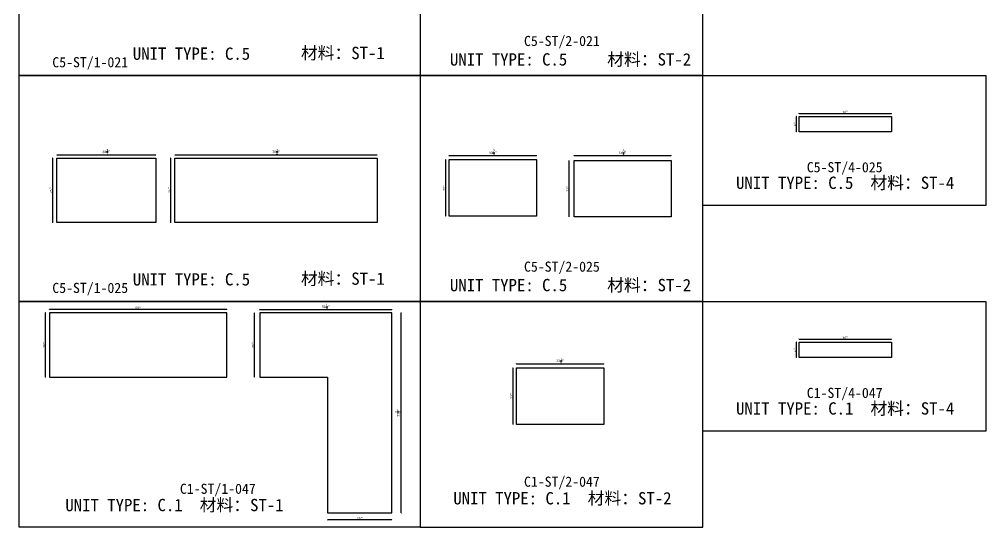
# Model space of a CAD drawing. Header units: millimetres. Extents: x -46966 to 138077, y -48408 to 2116.
# Drawn here: x -34704 to -25163, y -36791 to -31808 of the extents above; entities that cross this region are included whole.
import ezdxf
from ezdxf.enums import TextEntityAlignment as Align

# ---------------------------------------------------------------- set-up
doc = ezdxf.new("R2010")
doc.units = ezdxf.units.MM
doc.layers.add('PART_NUMBER', color=3, linetype='Continuous')
doc.styles.add('样式 1', font='')
doc.styles.get('样式 1').set_extended_font_data('NSimSun')
doc.dimstyles.new('副本 ISO-25', dxfattribs={"dimtxt": 25, "dimasz": 10, "dimexe": 1.5, "dimexo": 0.5, "dimtad": 1, "dimlfac": 0.03937, "dimlunit": 5, "dimtxsty": '样式 1', "dimblk": 'ARCHTICK', "dimcen": 2.5, "dimclrd": 256, "dimclrt": 1, "dimazin": 3, "dimtfac": 1, "dimtmove": 0, "dimatfit": 3, "dimfxlon": 1})

# ---------------------------------------------------------------- blocks, each defined once
blk = doc.blocks.new('_ArchTick')
at = {"color": 0, "linetype": 'ByBlock', "const_width": 0.15}
blk.add_lwpolyline([(-0.5, -0.5), (0.5, 0.5)], dxfattribs=at)
blk = doc.blocks.new('*D346')
at = {"color": 0, "lineweight": -2, "transparency": 16777216}
for p, q in [((-34442.7, -34709.5), (-34445.2, -34709.5)), ((-34442.7, -35344.5), (-34445.2, -35344.5))]:
    blk.add_line(p, q, dxfattribs=at)
at = {"lineweight": -2, "transparency": 16777216}
blk.add_line((-34443.7, -35344.5), (-34443.7, -34709.5), dxfattribs=at)
at = {"layer": 'Defpoints', "color": 0, "transparency": 16777216}
for p in [(-34443.7, -34709.5), (-34406.8, -34709.5), (-34406.8, -35344.5)]:
    blk.add_point(p, dxfattribs=at)
at = {"lineweight": -2, "transparency": 16777216, "xscale": 10, "yscale": 10, "zscale": 10}
for p, rotation in [((-34443.7, -34709.5), 90), ((-34443.7, -35344.5), 270)]:
    blk.add_blockref('_ArchTick', p, dxfattribs=dict(at, rotation=rotation))
at = {"color": 1, "transparency": 16777216, "insert": (-34456.9, -35027), "char_height": 25, "attachment_point": 5, "rotation": 90, "style": '样式 1'}
blk.add_mtext('\\A1;25"', dxfattribs=at)
blk = doc.blocks.new('*D347')
at = {"color": 0, "lineweight": -2, "transparency": 16777216}
for p, q in [((-34406.8, -34674.2), (-34406.8, -34671.7)), ((-32654.2, -34674.2), (-32654.2, -34671.7))]:
    blk.add_line(p, q, dxfattribs=at)
at = {"lineweight": -2, "transparency": 16777216}
blk.add_line((-34406.8, -34673.2), (-32654.2, -34673.2), dxfattribs=at)
at = {"layer": 'Defpoints', "color": 0, "transparency": 16777216}
for p in [(-34406.8, -34709.5), (-32654.2, -34673.2), (-32654.2, -34709.5)]:
    blk.add_point(p, dxfattribs=at)
at = {"lineweight": -2, "transparency": 16777216, "xscale": 10, "yscale": 10, "zscale": 10, "rotation": 180}
blk.add_blockref('_ArchTick', (-34406.8, -34673.2), dxfattribs=at)
at = {"lineweight": -2, "transparency": 16777216, "xscale": 10, "yscale": 10, "zscale": 10}
blk.add_blockref('_ArchTick', (-32654.2, -34673.2), dxfattribs=at)
at = {"color": 1, "transparency": 16777216, "insert": (-33530.5, -34660), "char_height": 25, "attachment_point": 5, "style": '样式 1'}
blk.add_mtext('\\A1;69"', dxfattribs=at)
blk = doc.blocks.new('*D348')
at = {"color": 0, "lineweight": -2, "transparency": 16777216}
for p, q in [((-32327.9, -34677.4), (-32327.9, -34674.9)), ((-31026.1, -34677.4), (-31026.1, -34674.9))]:
    blk.add_line(p, q, dxfattribs=at)
at = {"lineweight": -2, "transparency": 16777216}
blk.add_line((-32327.9, -34676.4), (-31026.1, -34676.4), dxfattribs=at)
at = {"layer": 'Defpoints', "color": 0, "transparency": 16777216}
for p in [(-32327.9, -34709.5), (-31026.1, -34676.4), (-31026.1, -34709.5)]:
    blk.add_point(p, dxfattribs=at)
at = {"lineweight": -2, "transparency": 16777216, "xscale": 10, "yscale": 10, "zscale": 10, "rotation": 180}
blk.add_blockref('_ArchTick', (-32327.9, -34676.4), dxfattribs=at)
at = {"lineweight": -2, "transparency": 16777216, "xscale": 10, "yscale": 10, "zscale": 10}
blk.add_blockref('_ArchTick', (-31026.1, -34676.4), dxfattribs=at)
at = {"color": 1, "transparency": 16777216, "insert": (-31677, -34647.3), "char_height": 25, "attachment_point": 5, "style": '样式 1'}
blk.add_mtext('\\A1;51{\\H1x;\\S1/4;}"', dxfattribs=at)
blk = doc.blocks.new('*D349')
at = {"color": 0, "lineweight": -2, "transparency": 16777216}
for p, q in [((-32380.3, -34709.5), (-32382.8, -34709.5)), ((-32380.3, -35344.5), (-32382.8, -35344.5))]:
    blk.add_line(p, q, dxfattribs=at)
at = {"lineweight": -2, "transparency": 16777216}
blk.add_line((-32381.3, -35344.5), (-32381.3, -34709.5), dxfattribs=at)
at = {"layer": 'Defpoints', "color": 0, "transparency": 16777216}
for p in [(-32381.3, -34709.5), (-32327.9, -34709.5), (-32327.9, -35344.5)]:
    blk.add_point(p, dxfattribs=at)
at = {"lineweight": -2, "transparency": 16777216, "xscale": 10, "yscale": 10, "zscale": 10}
for p, rotation in [((-32381.3, -34709.5), 90), ((-32381.3, -35344.5), 270)]:
    blk.add_blockref('_ArchTick', p, dxfattribs=dict(at, rotation=rotation))
at = {"color": 1, "transparency": 16777216, "insert": (-32394.5, -35027), "char_height": 25, "attachment_point": 5, "rotation": 90, "style": '样式 1'}
blk.add_mtext('\\A1;25"', dxfattribs=at)
blk = doc.blocks.new('*D342')
at = {"color": 0, "lineweight": -2, "transparency": 16777216}
for p, q in [((-31661.1, -36751.8), (-31661.1, -36754.3)), ((-31026.1, -36751.8), (-31026.1, -36754.3))]:
    blk.add_line(p, q, dxfattribs=at)
at = {"lineweight": -2, "transparency": 16777216}
blk.add_line((-31026.1, -36752.8), (-31661.1, -36752.8), dxfattribs=at)
at = {"layer": 'Defpoints', "color": 0, "transparency": 16777216}
for p in [(-31661.1, -36684.3), (-31026.1, -36684.3), (-31661.1, -36752.8)]:
    blk.add_point(p, dxfattribs=at)
at = {"lineweight": -2, "transparency": 16777216, "xscale": 10, "yscale": 10, "zscale": 10, "rotation": 180}
blk.add_blockref('_ArchTick', (-31661.1, -36752.8), dxfattribs=at)
at = {"lineweight": -2, "transparency": 16777216, "xscale": 10, "yscale": 10, "zscale": 10}
blk.add_blockref('_ArchTick', (-31026.1, -36752.8), dxfattribs=at)
at = {"color": 1, "transparency": 16777216, "insert": (-31343.6, -36739.6), "char_height": 25, "attachment_point": 5, "style": '样式 1'}
blk.add_mtext('\\A1;25"', dxfattribs=at)
blk = doc.blocks.new('*D343')
at = {"color": 0, "lineweight": -2, "transparency": 16777216}
for p, q in [((-30933.9, -34709.5), (-30931.4, -34709.5)), ((-30933.9, -36684.3), (-30931.4, -36684.3))]:
    blk.add_line(p, q, dxfattribs=at)
at = {"lineweight": -2, "transparency": 16777216}
blk.add_line((-30932.9, -36684.3), (-30932.9, -34709.5), dxfattribs=at)
at = {"layer": 'Defpoints', "color": 0, "transparency": 16777216}
for p in [(-31026.1, -34709.5), (-30932.9, -34709.5), (-31026.1, -36684.3)]:
    blk.add_point(p, dxfattribs=at)
at = {"lineweight": -2, "transparency": 16777216, "xscale": 10, "yscale": 10, "zscale": 10}
for p, rotation in [((-30932.9, -34709.5), 90), ((-30932.9, -36684.3), 270)]:
    blk.add_blockref('_ArchTick', p, dxfattribs=dict(at, rotation=rotation))
at = {"color": 1, "transparency": 16777216, "insert": (-30962, -35696.9), "char_height": 25, "attachment_point": 5, "rotation": 90, "style": '样式 1'}
blk.add_mtext('\\A1;77{\\H1x;\\S3/4;}"', dxfattribs=at)
blk = doc.blocks.new('*D344')
at = {"color": 0, "lineweight": -2, "transparency": 16777216}
for p, q in [((-29794.3, -35212.6), (-29794.3, -35210.1)), ((-28933.8, -35212.6), (-28933.8, -35210.1))]:
    blk.add_line(p, q, dxfattribs=at)
at = {"lineweight": -2, "transparency": 16777216}
blk.add_line((-29794.3, -35211.6), (-28933.8, -35211.6), dxfattribs=at)
at = {"layer": 'Defpoints', "color": 0, "transparency": 16777216}
for p in [(-29794.3, -35251), (-28933.8, -35211.6), (-28933.8, -35251)]:
    blk.add_point(p, dxfattribs=at)
at = {"lineweight": -2, "transparency": 16777216, "xscale": 10, "yscale": 10, "zscale": 10, "rotation": 180}
blk.add_blockref('_ArchTick', (-29794.3, -35211.6), dxfattribs=at)
at = {"lineweight": -2, "transparency": 16777216, "xscale": 10, "yscale": 10, "zscale": 10}
blk.add_blockref('_ArchTick', (-28933.8, -35211.6), dxfattribs=at)
at = {"color": 1, "transparency": 16777216, "insert": (-29364, -35182.5), "char_height": 25, "attachment_point": 5, "style": '样式 1'}
blk.add_mtext('\\A1;33{\\H1x;\\S7/8;}"', dxfattribs=at)
blk = doc.blocks.new('*D345')
at = {"color": 0, "lineweight": -2, "transparency": 16777216}
for p, q in [((-29829.9, -35251), (-29832.4, -35251)), ((-29829.9, -35809.8), (-29832.4, -35809.8))]:
    blk.add_line(p, q, dxfattribs=at)
at = {"lineweight": -2, "transparency": 16777216}
blk.add_line((-29830.9, -35251), (-29830.9, -35809.8), dxfattribs=at)
at = {"layer": 'Defpoints', "color": 0, "transparency": 16777216}
for p in [(-29794.3, -35251), (-29830.9, -35809.8), (-29794.3, -35809.8)]:
    blk.add_point(p, dxfattribs=at)
at = {"lineweight": -2, "transparency": 16777216, "xscale": 10, "yscale": 10, "zscale": 10}
for p, rotation in [((-29830.9, -35251), 90), ((-29830.9, -35809.8), 270)]:
    blk.add_blockref('_ArchTick', p, dxfattribs=dict(at, rotation=rotation))
at = {"color": 1, "transparency": 16777216, "insert": (-29844, -35530.4), "char_height": 25, "attachment_point": 5, "rotation": 90, "style": '样式 1'}
blk.add_mtext('\\A1;22"', dxfattribs=at)
blk = doc.blocks.new('*D350')
at = {"color": 0, "lineweight": -2, "transparency": 16777216}
for p, q in [((-27005.5, -34968.5), (-27005.5, -34966)), ((-26091.1, -34968.5), (-26091.1, -34966))]:
    blk.add_line(p, q, dxfattribs=at)
at = {"lineweight": -2, "transparency": 16777216}
blk.add_line((-27005.5, -34967.5), (-26091.1, -34967.5), dxfattribs=at)
at = {"layer": 'Defpoints', "color": 0, "transparency": 16777216}
for p in [(-27005.5, -34998.3), (-26091.1, -34967.5), (-26091.1, -34998.3)]:
    blk.add_point(p, dxfattribs=at)
at = {"lineweight": -2, "transparency": 16777216, "xscale": 10, "yscale": 10, "zscale": 10, "rotation": 180}
blk.add_blockref('_ArchTick', (-27005.5, -34967.5), dxfattribs=at)
at = {"lineweight": -2, "transparency": 16777216, "xscale": 10, "yscale": 10, "zscale": 10}
blk.add_blockref('_ArchTick', (-26091.1, -34967.5), dxfattribs=at)
at = {"color": 1, "transparency": 16777216, "insert": (-26548.3, -34954.3), "char_height": 25, "attachment_point": 5, "style": '样式 1'}
blk.add_mtext('\\A1;36"', dxfattribs=at)
blk = doc.blocks.new('*D351')
at = {"color": 0, "lineweight": -2, "transparency": 16777216}
for p, q in [((-27030.3, -34998.3), (-27032.8, -34998.3)), ((-27030.3, -35150.7), (-27032.8, -35150.7))]:
    blk.add_line(p, q, dxfattribs=at)
at = {"lineweight": -2, "transparency": 16777216}
blk.add_line((-27031.3, -35150.7), (-27031.3, -34998.3), dxfattribs=at)
at = {"layer": 'Defpoints', "color": 0, "transparency": 16777216}
for p in [(-27031.3, -34998.3), (-27005.5, -34998.3), (-27005.5, -35150.7)]:
    blk.add_point(p, dxfattribs=at)
at = {"lineweight": -2, "transparency": 16777216, "xscale": 10, "yscale": 10, "zscale": 10}
for p, rotation in [((-27031.3, -34998.3), 90), ((-27031.3, -35150.7), 270)]:
    blk.add_blockref('_ArchTick', p, dxfattribs=dict(at, rotation=rotation))
at = {"color": 1, "transparency": 16777216, "insert": (-27044.4, -35074.5), "char_height": 25, "attachment_point": 5, "rotation": 90, "style": '样式 1'}
blk.add_mtext('\\A1;6"', dxfattribs=at)
blk = doc.blocks.new('*D2173')
at = {"color": 0, "lineweight": -2, "transparency": 16777216}
for p, q in [((-34333.9, -33148.2), (-34333.9, -33145.7)), ((-33356, -33148.2), (-33356, -33145.7))]:
    blk.add_line(p, q, dxfattribs=at)
at = {"lineweight": -2, "transparency": 16777216}
blk.add_line((-34333.9, -33147.2), (-33356, -33147.2), dxfattribs=at)
at = {"layer": 'Defpoints', "color": 0, "transparency": 16777216}
for p in [(-34333.9, -33179.9), (-33356, -33147.2), (-33356, -33179.9)]:
    blk.add_point(p, dxfattribs=at)
at = {"lineweight": -2, "transparency": 16777216, "xscale": 10, "yscale": 10, "zscale": 10, "rotation": 180}
blk.add_blockref('_ArchTick', (-34333.9, -33147.2), dxfattribs=at)
at = {"lineweight": -2, "transparency": 16777216, "xscale": 10, "yscale": 10, "zscale": 10}
blk.add_blockref('_ArchTick', (-33356, -33147.2), dxfattribs=at)
at = {"color": 1, "transparency": 16777216, "insert": (-33845, -33118.2), "char_height": 25, "attachment_point": 5, "style": '样式 1'}
blk.add_mtext('\\A1;38{\\H1x;\\S1/2;}"', dxfattribs=at)
blk = doc.blocks.new('*D2167')
at = {"color": 0, "lineweight": -2, "transparency": 16777216}
for p, q in [((-34375.9, -33179.9), (-34378.4, -33179.9)), ((-34375.9, -33814.9), (-34378.4, -33814.9))]:
    blk.add_line(p, q, dxfattribs=at)
at = {"lineweight": -2, "transparency": 16777216}
blk.add_line((-34376.9, -33179.9), (-34376.9, -33814.9), dxfattribs=at)
at = {"layer": 'Defpoints', "color": 0, "transparency": 16777216}
for p in [(-34333.9, -33179.9), (-34376.9, -33814.9), (-34333.9, -33814.9)]:
    blk.add_point(p, dxfattribs=at)
at = {"lineweight": -2, "transparency": 16777216, "xscale": 10, "yscale": 10, "zscale": 10}
for p, rotation in [((-34376.9, -33179.9), 90), ((-34376.9, -33814.9), 270)]:
    blk.add_blockref('_ArchTick', p, dxfattribs=dict(at, rotation=rotation))
at = {"color": 1, "transparency": 16777216, "insert": (-34390, -33497.4), "char_height": 25, "attachment_point": 5, "rotation": 90, "style": '样式 1'}
blk.add_mtext('\\A1;25"', dxfattribs=at)
blk = doc.blocks.new('*D2168')
at = {"color": 0, "lineweight": -2, "transparency": 16777216}
for p, q in [((-33169.3, -33148.2), (-33169.3, -33145.7)), ((-31169, -33148.2), (-31169, -33145.7))]:
    blk.add_line(p, q, dxfattribs=at)
at = {"lineweight": -2, "transparency": 16777216}
blk.add_line((-33169.3, -33147.2), (-31169, -33147.2), dxfattribs=at)
at = {"layer": 'Defpoints', "color": 0, "transparency": 16777216}
for p in [(-33169.3, -33179.9), (-31169, -33147.2), (-31169, -33179.9)]:
    blk.add_point(p, dxfattribs=at)
at = {"lineweight": -2, "transparency": 16777216, "xscale": 10, "yscale": 10, "zscale": 10, "rotation": 180}
blk.add_blockref('_ArchTick', (-33169.3, -33147.2), dxfattribs=at)
at = {"lineweight": -2, "transparency": 16777216, "xscale": 10, "yscale": 10, "zscale": 10}
blk.add_blockref('_ArchTick', (-31169, -33147.2), dxfattribs=at)
at = {"color": 1, "transparency": 16777216, "insert": (-32169.2, -33118.1), "char_height": 25, "attachment_point": 5, "style": '样式 1'}
blk.add_mtext('\\A1;78{\\H1x;\\S3/4;}"', dxfattribs=at)
blk = doc.blocks.new('*D2169')
at = {"color": 0, "lineweight": -2, "transparency": 16777216}
for p, q in [((-33207.6, -33179.9), (-33210.1, -33179.9)), ((-33207.6, -33814.9), (-33210.1, -33814.9))]:
    blk.add_line(p, q, dxfattribs=at)
at = {"lineweight": -2, "transparency": 16777216}
blk.add_line((-33208.6, -33814.9), (-33208.6, -33179.9), dxfattribs=at)
at = {"layer": 'Defpoints', "color": 0, "transparency": 16777216}
for p in [(-33208.6, -33179.9), (-33169.3, -33179.9), (-33169.3, -33814.9)]:
    blk.add_point(p, dxfattribs=at)
at = {"lineweight": -2, "transparency": 16777216, "xscale": 10, "yscale": 10, "zscale": 10}
for p, rotation in [((-33208.6, -33179.9), 90), ((-33208.6, -33814.9), 270)]:
    blk.add_blockref('_ArchTick', p, dxfattribs=dict(at, rotation=rotation))
at = {"color": 1, "transparency": 16777216, "insert": (-33221.8, -33497.4), "char_height": 25, "attachment_point": 5, "rotation": 90, "style": '样式 1'}
blk.add_mtext('\\A1;25"', dxfattribs=at)
blk = doc.blocks.new('*D2170')
at = {"color": 0, "lineweight": -2, "transparency": 16777216}
for p, q in [((-30458.7, -33156.2), (-30458.7, -33153.7)), ((-29598.3, -33156.2), (-29598.3, -33153.7))]:
    blk.add_line(p, q, dxfattribs=at)
at = {"lineweight": -2, "transparency": 16777216}
blk.add_line((-30458.7, -33155.2), (-29598.3, -33155.2), dxfattribs=at)
at = {"layer": 'Defpoints', "color": 0, "transparency": 16777216}
for p in [(-30458.7, -33194.7), (-29598.3, -33155.2), (-29598.3, -33194.7)]:
    blk.add_point(p, dxfattribs=at)
at = {"lineweight": -2, "transparency": 16777216, "xscale": 10, "yscale": 10, "zscale": 10, "rotation": 180}
blk.add_blockref('_ArchTick', (-30458.7, -33155.2), dxfattribs=at)
at = {"lineweight": -2, "transparency": 16777216, "xscale": 10, "yscale": 10, "zscale": 10}
blk.add_blockref('_ArchTick', (-29598.3, -33155.2), dxfattribs=at)
at = {"color": 1, "transparency": 16777216, "insert": (-30028.5, -33126.2), "char_height": 25, "attachment_point": 5, "style": '样式 1'}
blk.add_mtext('\\A1;33{\\H1x;\\S7/8;}"', dxfattribs=at)
blk = doc.blocks.new('*D2171')
at = {"color": 0, "lineweight": -2, "transparency": 16777216}
for p, q in [((-30494.4, -33194.7), (-30496.9, -33194.7)), ((-30494.4, -33753.5), (-30496.9, -33753.5))]:
    blk.add_line(p, q, dxfattribs=at)
at = {"lineweight": -2, "transparency": 16777216}
blk.add_line((-30495.4, -33194.7), (-30495.4, -33753.5), dxfattribs=at)
at = {"layer": 'Defpoints', "color": 0, "transparency": 16777216}
for p in [(-30458.7, -33194.7), (-30495.4, -33753.5), (-30458.7, -33753.5)]:
    blk.add_point(p, dxfattribs=at)
at = {"lineweight": -2, "transparency": 16777216, "xscale": 10, "yscale": 10, "zscale": 10}
for p, rotation in [((-30495.4, -33194.7), 90), ((-30495.4, -33753.5), 270)]:
    blk.add_blockref('_ArchTick', p, dxfattribs=dict(at, rotation=rotation))
at = {"color": 1, "transparency": 16777216, "insert": (-30508.5, -33474.1), "char_height": 25, "attachment_point": 5, "rotation": 90, "style": '样式 1'}
blk.add_mtext('\\A1;22"', dxfattribs=at)
blk = doc.blocks.new('*D2172')
at = {"color": 0, "lineweight": -2, "transparency": 16777216}
for p, q in [((-29226.9, -33156.2), (-29226.9, -33153.7)), ((-28268.1, -33156.2), (-28268.1, -33153.7))]:
    blk.add_line(p, q, dxfattribs=at)
at = {"lineweight": -2, "transparency": 16777216}
blk.add_line((-29226.9, -33155.2), (-28268.1, -33155.2), dxfattribs=at)
at = {"layer": 'Defpoints', "color": 0, "transparency": 16777216}
for p in [(-28268.1, -33155.2), (-29226.9, -33202.1), (-28268.1, -33202.1)]:
    blk.add_point(p, dxfattribs=at)
at = {"lineweight": -2, "transparency": 16777216, "xscale": 10, "yscale": 10, "zscale": 10, "rotation": 180}
blk.add_blockref('_ArchTick', (-29226.9, -33155.2), dxfattribs=at)
at = {"lineweight": -2, "transparency": 16777216, "xscale": 10, "yscale": 10, "zscale": 10}
blk.add_blockref('_ArchTick', (-28268.1, -33155.2), dxfattribs=at)
at = {"color": 1, "transparency": 16777216, "insert": (-28747.5, -33126.2), "char_height": 25, "attachment_point": 5, "style": '样式 1'}
blk.add_mtext('\\A1;37{\\H1x;\\S3/4;}"', dxfattribs=at)
blk = doc.blocks.new('*D2166')
at = {"color": 0, "lineweight": -2, "transparency": 16777216}
for p, q in [((-29274, -33202.1), (-29276.5, -33202.1)), ((-29274, -33760.9), (-29276.5, -33760.9))]:
    blk.add_line(p, q, dxfattribs=at)
at = {"lineweight": -2, "transparency": 16777216}
blk.add_line((-29275, -33760.9), (-29275, -33202.1), dxfattribs=at)
at = {"layer": 'Defpoints', "color": 0, "transparency": 16777216}
for p in [(-29275, -33202.1), (-29226.9, -33202.1), (-29226.9, -33760.9)]:
    blk.add_point(p, dxfattribs=at)
at = {"lineweight": -2, "transparency": 16777216, "xscale": 10, "yscale": 10, "zscale": 10}
for p, rotation in [((-29275, -33202.1), 90), ((-29275, -33760.9), 270)]:
    blk.add_blockref('_ArchTick', p, dxfattribs=dict(at, rotation=rotation))
at = {"color": 1, "transparency": 16777216, "insert": (-29288.2, -33481.5), "char_height": 25, "attachment_point": 5, "rotation": 90, "style": '样式 1'}
blk.add_mtext('\\A1;22"', dxfattribs=at)
blk = doc.blocks.new('*D2174')
at = {"color": 0, "lineweight": -2, "transparency": 16777216}
for p, q in [((-27005.5, -32738.9), (-27005.5, -32736.4)), ((-26091.1, -32738.9), (-26091.1, -32736.4))]:
    blk.add_line(p, q, dxfattribs=at)
at = {"lineweight": -2, "transparency": 16777216}
blk.add_line((-27005.5, -32737.9), (-26091.1, -32737.9), dxfattribs=at)
at = {"layer": 'Defpoints', "color": 0, "transparency": 16777216}
for p in [(-27005.5, -32768.7), (-26091.1, -32737.9), (-26091.1, -32768.7)]:
    blk.add_point(p, dxfattribs=at)
at = {"lineweight": -2, "transparency": 16777216, "xscale": 10, "yscale": 10, "zscale": 10, "rotation": 180}
blk.add_blockref('_ArchTick', (-27005.5, -32737.9), dxfattribs=at)
at = {"lineweight": -2, "transparency": 16777216, "xscale": 10, "yscale": 10, "zscale": 10}
blk.add_blockref('_ArchTick', (-26091.1, -32737.9), dxfattribs=at)
at = {"color": 1, "transparency": 16777216, "insert": (-26548.3, -32724.8), "char_height": 25, "attachment_point": 5, "style": '样式 1'}
blk.add_mtext('\\A1;36"', dxfattribs=at)
blk = doc.blocks.new('*D2175')
at = {"color": 0, "lineweight": -2, "transparency": 16777216}
for p, q in [((-27030.3, -32768.7), (-27032.8, -32768.7)), ((-27030.3, -32921.1), (-27032.8, -32921.1))]:
    blk.add_line(p, q, dxfattribs=at)
at = {"lineweight": -2, "transparency": 16777216}
blk.add_line((-27031.3, -32921.1), (-27031.3, -32768.7), dxfattribs=at)
at = {"layer": 'Defpoints', "color": 0, "transparency": 16777216}
for p in [(-27031.3, -32768.7), (-27005.5, -32768.7), (-27005.5, -32921.1)]:
    blk.add_point(p, dxfattribs=at)
at = {"lineweight": -2, "transparency": 16777216, "xscale": 10, "yscale": 10, "zscale": 10}
for p, rotation in [((-27031.3, -32768.7), 90), ((-27031.3, -32921.1), 270)]:
    blk.add_blockref('_ArchTick', p, dxfattribs=dict(at, rotation=rotation))
at = {"color": 1, "transparency": 16777216, "insert": (-27044.4, -32844.9), "char_height": 25, "attachment_point": 5, "rotation": 90, "style": '样式 1'}
blk.add_mtext('\\A1;6"', dxfattribs=at)

msp = doc.modelspace()

# ---------------------------------------------------------------- linework, layer by layer
at = {"color": 1}
for points in [[(-34703.541, -30135.43), (-30746.66, -30135.43), (-30746.66, -32364.997), (-34703.541, -32364.997)], [(-30746.66, -32364.997), (-27954.785, -32364.997), (-27954.785, -30135.43), (-30746.66, -30135.43)], [(-34703.541, -32364.997), (-30746.66, -32364.997), (-30746.66, -34594.564), (-34703.541, -34594.564)], [(-30746.66, -34594.564), (-27954.785, -34594.564), (-27954.785, -32364.997), (-30746.66, -32364.997)], [(-27954.785, -32364.997), (-25162.911, -32364.997), (-25162.911, -33647.394), (-27954.785, -33647.394)], [(-34703.541, -34594.564), (-30746.66, -34594.564), (-30746.66, -36824.131), (-34703.541, -36824.131)], [(-30746.66, -36824.131), (-27954.785, -36824.131), (-27954.785, -34594.564), (-30746.66, -34594.564)], [(-27954.785, -34594.564), (-25162.911, -34594.564), (-25162.911, -35876.962), (-27954.785, -35876.962)]]:
    msp.add_lwpolyline(points, close=True, dxfattribs=at)
for points in [[(-27005.466, -32768.733), (-26091.066, -32768.733), (-26091.066, -32921.133), (-27005.466, -32921.133)], [(-34333.942, -33179.884), (-33356.042, -33179.884), (-33356.042, -33814.884), (-34333.942, -33814.884)], [(-33169.287, -33179.884), (-31169.037, -33179.884), (-31169.037, -33814.884), (-33169.287, -33814.884)], [(-30458.722, -33194.673), (-29598.297, -33194.673), (-29598.297, -33753.473), (-30458.722, -33753.473)], [(-29226.935, -33202.104), (-28268.085, -33202.104), (-28268.085, -33760.904), (-29226.935, -33760.904)], [(-34406.79, -35344.49), (-32654.19, -35344.49), (-32654.19, -34709.49), (-34406.79, -34709.49)], [(-31026.145, -34709.49), (-32327.895, -34709.49), (-32327.895, -35344.49), (-31661.145, -35344.49), (-31661.145, -36684.34), (-31026.145, -36684.34)], [(-27005.466, -34998.3), (-26091.066, -34998.3), (-26091.066, -35150.7), (-27005.466, -35150.7)], [(-29794.261, -35251.032), (-28933.836, -35251.032), (-28933.836, -35809.832), (-29794.261, -35809.832)]]:
    msp.add_lwpolyline(points, close=True)

# ---------------------------------------------------------------- texts
at = {"style": '样式 1'}
for s, p in [('UNIT TYPE: C.5', (-33583.107, -32208.455)), ('材料：ST-1', (-31923.82, -32201.799)), ('UNIT TYPE: C.5', (-30452.332, -32265.128)), ('材料：ST-2', (-28899.608, -32265.128)), ('UNIT TYPE: C.5', (-27627.157, -33483.89)), ('材料：ST-4', (-26300.876, -33483.89)), ('UNIT TYPE: C.5', (-33583.107, -34438.022)), ('材料：ST-1', (-31923.82, -34431.367)), ('UNIT TYPE: C.5', (-30452.332, -34494.695)), ('材料：ST-2', (-28899.608, -34494.695)), ('材料：ST-4', (-26300.876, -35713.457)), ('UNIT TYPE: C.1', (-27627.157, -35713.457)), ('材料：ST-1', (-32922.837, -36667.589)), ('UNIT TYPE: C.1', (-30419.032, -36600.636)), ('材料：ST-2', (-29092.751, -36600.636)), ('UNIT TYPE: C.1', (-34249.118, -36667.589))]:
    msp.add_text(s, height=121.5865, dxfattribs=at).set_placement(p)
at = {"layer": 'PART_NUMBER', "color": 3, "style": '样式 1'}
for s, p in [('C5-ST/2-021', (-29346.796, -32022.166)), ('C5-ST/1-021', (-34003.678, -32232.166)), ('C5-ST/4-025', (-26554.922, -33269.564)), ('C5-ST/2-025', (-29346.796, -34251.733)), ('C5-ST/1-025', (-34003.678, -34461.733)), ('C1-ST/4-047', (-26554.922, -35499.131)), ('C1-ST/2-047', (-29346.796, -36376.3)), ('C1-ST/1-047', (-32743.678, -36446.3))]:
    msp.add_text(s, height=100, dxfattribs=at).set_placement(p, align=Align.MIDDLE_CENTER)

# ---------------------------------------------------------------- dimensions: what is measured, and where the dimension line sits
for base, p1, p2, picture, middle in [((-26091.066, -32737.897), (-27005.466, -32768.733), (-26091.066, -32768.733), '*D2174', (-26548.266, -32724.772)), ((-33356.042, -33147.209), (-34333.942, -33179.884), (-33356.042, -33179.884), '*D2173', (-33844.992, -33118.186)), ((-31169.037, -33147.209), (-33169.287, -33179.884), (-31169.037, -33179.884), '*D2168', (-32169.162, -33118.116)), ((-29598.297, -33155.247), (-30458.722, -33194.673), (-29598.297, -33194.673), '*D2170', (-30028.51, -33126.153)), ((-28268.085, -33155.247), (-29226.935, -33202.104), (-28268.085, -33202.104), '*D2172', (-28747.51, -33126.153)), ((-31026.145, -34676.358), (-32327.895, -34709.49), (-31026.145, -34709.49), '*D348', (-31677.02, -34647.334)), ((-32654.19, -34673.16), (-34406.79, -34709.49), (-32654.19, -34709.49), '*D347', (-33530.49, -34660.035)), ((-26091.066, -34967.465), (-27005.466, -34998.3), (-26091.066, -34998.3), '*D350', (-26548.266, -34954.34)), ((-28933.836, -35211.606), (-29794.261, -35251.032), (-28933.836, -35251.032), '*D344', (-29364.048, -35182.512)), ((-31661.145, -36752.756), (-31026.145, -36684.34), (-31661.145, -36684.34), '*D342', (-31343.645, -36739.631))]:
    dim = msp.add_linear_dim(base=base, p1=p1, p2=p2, dimstyle='副本 ISO-25')
    dim.commit()
    dim.dimension.update_dxf_attribs({"geometry": picture, "text_midpoint": middle})
for base, p1, p2, picture, middle in [((-27031.301, -32768.733), (-27005.466, -32921.133), (-27005.466, -32768.733), '*D2175', (-27044.426, -32844.933)), ((-34376.896, -33814.884), (-34333.942, -33179.884), (-34333.942, -33814.884), '*D2167', (-34390.021, -33497.384)), ((-33208.644, -33179.884), (-33169.287, -33814.884), (-33169.287, -33179.884), '*D2169', (-33221.769, -33497.384)), ((-30495.368, -33753.473), (-30458.722, -33194.673), (-30458.722, -33753.473), '*D2171', (-30508.493, -33474.073)), ((-29275.044, -33202.104), (-29226.935, -33760.904), (-29226.935, -33202.104), '*D2166', (-29288.169, -33481.504)), ((-34443.729, -34709.49), (-34406.79, -35344.49), (-34406.79, -34709.49), '*D346', (-34456.854, -35026.99)), ((-32381.34, -34709.49), (-32327.895, -35344.49), (-32327.895, -34709.49), '*D349', (-32394.465, -35026.99)), ((-30932.922, -34709.49), (-31026.145, -36684.34), (-31026.145, -34709.49), '*D343', (-30962.016, -35696.915)), ((-27031.301, -34998.3), (-27005.466, -35150.7), (-27005.466, -34998.3), '*D351', (-27044.426, -35074.5)), ((-29830.907, -35809.832), (-29794.261, -35251.032), (-29794.261, -35809.832), '*D345', (-29844.032, -35530.432))]:
    dim = msp.add_linear_dim(base=base, p1=p1, p2=p2, angle=90, dimstyle='副本 ISO-25')
    dim.commit()
    dim.dimension.update_dxf_attribs({"geometry": picture, "text_midpoint": middle})

doc.saveas('drawing.dxf')
